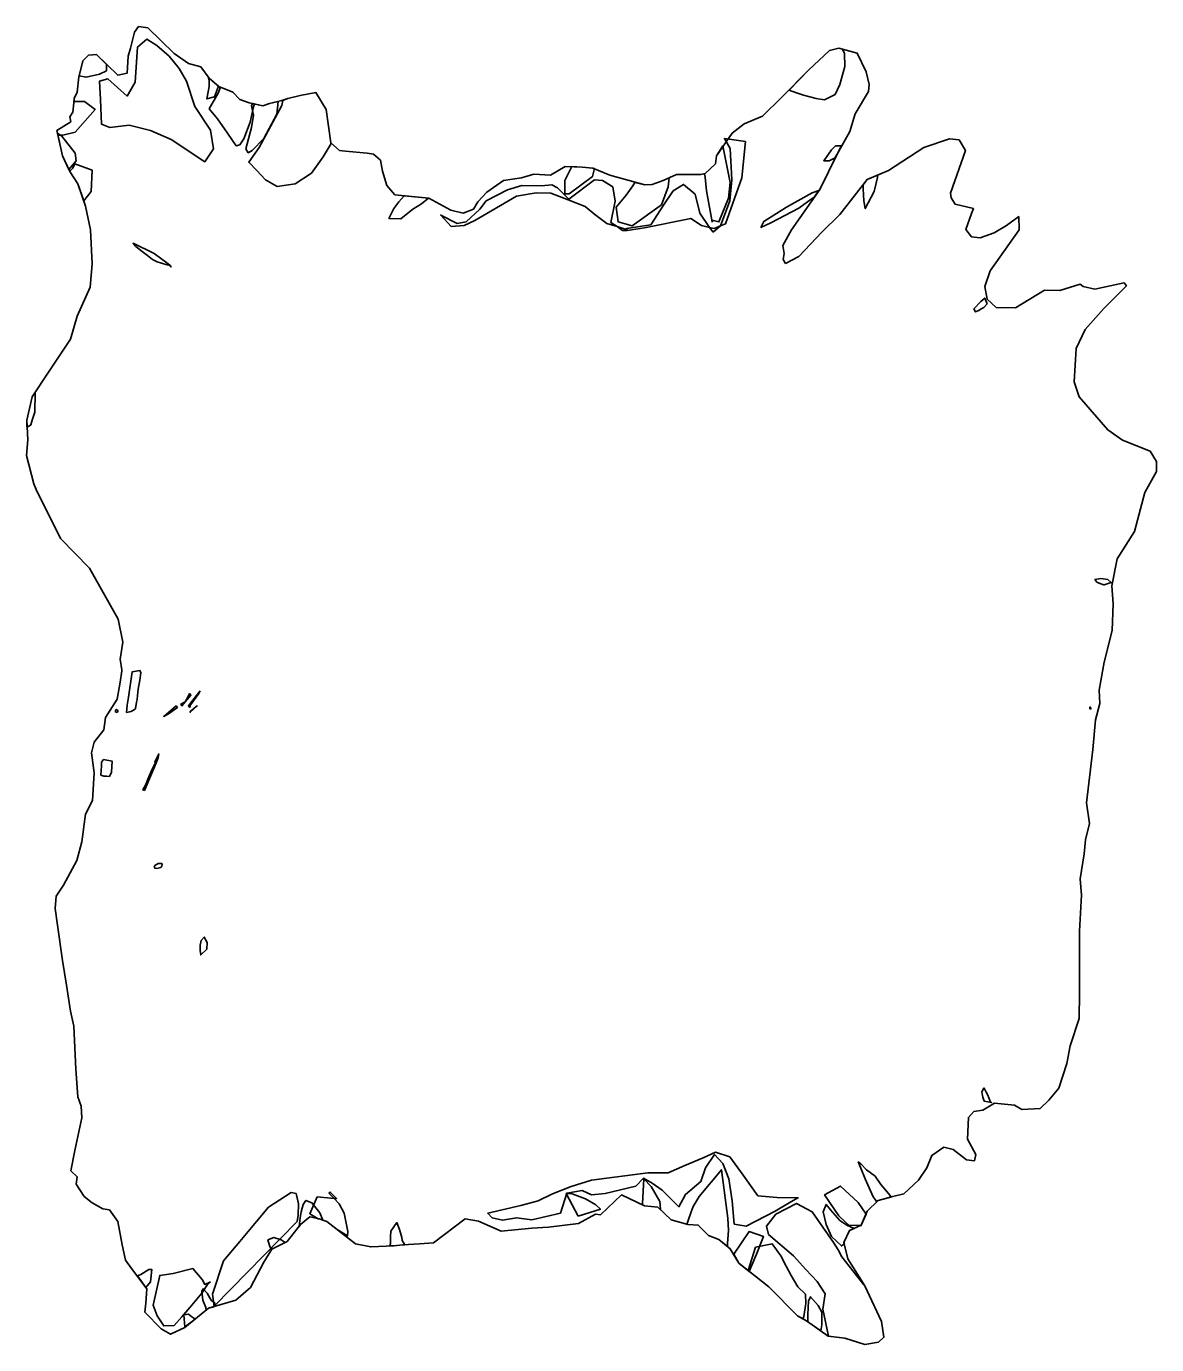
# Model space of a CAD drawing. Extents: x 0 to 2288, y -2669 to 0.
import ezdxf

# ---------------------------------------------------------------- set-up
doc = ezdxf.new("R2010")
doc.units = 0
doc.linetypes.add('Solid', pattern=[0])
for name, color, linetype in [('zone_0_q1', 7, 'Continuous'), ('zone_10_q2', 7, 'Continuous'), ('zone_11_q1', 7, 'Continuous'), ('zone_12_q1', 7, 'Continuous'), ('zone_13_q1', 7, 'Continuous'), ('zone_14_q1', 7, 'Continuous'), ('zone_15_q1', 7, 'Continuous'), ('zone_16_q1', 7, 'Continuous'), ('zone_17_q1', 7, 'Continuous'), ('zone_18_q3', 7, 'Continuous'), ('zone_19_q3', 7, 'Continuous'), ('zone_1_q1', 7, 'Continuous'), ('zone_20_q3', 7, 'Continuous'), ('zone_21_q3', 7, 'Continuous'), ('zone_22_q3', 7, 'Continuous'), ('zone_23_q3', 7, 'Continuous'), ('zone_24_q3', 7, 'Continuous'), ('zone_25_q3', 7, 'Continuous'), ('zone_26_q1', 7, 'Continuous'), ('zone_27_q1', 7, 'Continuous'), ('zone_2_q1', 7, 'Continuous'), ('zone_3_q1', 7, 'Continuous'), ('zone_4_q1', 7, 'Continuous'), ('zone_5_q2', 7, 'Continuous'), ('zone_6_q2', 7, 'Continuous'), ('zone_7_q2', 7, 'Continuous'), ('zone_8_q2', 7, 'Continuous'), ('zone_9_q2', 7, 'Continuous')]:
    doc.layers.add(name, color=color, linetype=linetype)

msp = doc.modelspace()

# ---------------------------------------------------------------- linework, layer by layer
at = {"color": 0, "linetype": 'Solid', "lineweight": 35}
for points in [[(2288, -883), (2288, -901), (2264, -944), (2243, -1023), (2208, -1078), (2197, -1133), (2200, -1169), (2198, -1223), (2182, -1287), (2172, -1344), (2173, -1371), (2164, -1404), (2159, -1464), (2146, -1572), (2152, -1614), (2144, -1647), (2141, -1675), (2133, -1726), (2136, -1759), (2132, -1832), (2132, -1957), (2131, -2009), (2113, -2064), (2106, -2100), (2090, -2150), (2070, -2174), (2052, -2191), (2015, -2193), (2000, -2184), (1960, -2180), (1936, -2194), (1918, -2197), (1907, -2209), (1905, -2253), (1922, -2284), (1919, -2297), (1903, -2295), (1876, -2274), (1857, -2269), (1833, -2286), (1823, -2311), (1806, -2336), (1776, -2364), (1754, -2369), (1724, -2377), (1702, -2399), (1690, -2427), (1666, -2438), (1655, -2462), (1663, -2495), (1697, -2550), (1731, -2622), (1736, -2654), (1725, -2664), (1697, -2669), (1657, -2656), (1623, -2652), (1579, -2621), (1561, -2611), (1503, -2552), (1442, -2504), (1425, -2475), (1402, -2456), (1381, -2448), (1360, -2427), (1339, -2426), (1305, -2416), (1278, -2391), (1251, -2388), (1205, -2366), (1162, -2406), (1152, -2405), (1118, -2424), (1057, -2431), (1023, -2433), (961, -2439), (915, -2419), (888, -2414), (824, -2463), (796, -2465), (762, -2467), (744, -2469), (697, -2471), (666, -2465), (648, -2451), (608, -2420), (593, -2414), (574, -2410), (555, -2426), (528, -2460), (497, -2476), (481, -2502), (454, -2553), (424, -2579), (369, -2595), (321, -2634), (292, -2648), (273, -2637), (240, -2603), (242, -2585), (244, -2556), (213, -2515), (201, -2498), (194, -2467), (185, -2420), (168, -2396), (155, -2394), (133, -2382), (117, -2369), (101, -2344), (103, -2329), (90, -2317), (98, -2276), (112, -2210), (111, -2186), (104, -2167), (100, -2111), (96, -2024), (89, -1994), (81, -1941), (73, -1891), (63, -1820), (58, -1786), (60, -1761), (75, -1739), (102, -1689), (112, -1651), (120, -1595), (134, -1567), (137, -1511), (132, -1471), (137, -1449), (157, -1424), (160, -1399), (184, -1362), (190, -1328), (193, -1305), (193, -1303), (190, -1281), (195, -1247), (186, -1200), (128, -1097), (69, -1037), (20, -938), (15, -926), (0, -869), (3, -837), (1, -797), (12, -750), (46, -698), (89, -633), (103, -587), (129, -528), (133, -481), (130, -412), (120, -364), (104, -319), (88, -294), (73, -262), (62, -211), (90, -193), (88, -183), (94, -174), (96, -155), (97, -146), (103, -133), (106, -102), (114, -70), (126, -58), (142, -57), (185, -99), (204, -95), (206, -60), (211, -44), (219, -12), (227, 0), (246, -3), (299, -55), (328, -75), (353, -82), (370, -105), (391, -123), (393, -123), (418, -133), (432, -148), (451, -155), (479, -161), (492, -156), (517, -150), (529, -146), (554, -140), (586, -134), (607, -168), (616, -236), (634, -251), (646, -253), (690, -257), (703, -259), (717, -271), (721, -293), (730, -322), (746, -341), (815, -348), (859, -372), (884, -378), (905, -370), (914, -355), (932, -336), (966, -312), (1002, -307), (1027, -299), (1061, -301), (1091, -284), (1125, -285), (1147, -287), (1181, -301), (1252, -321), (1267, -320), (1289, -312), (1316, -300), (1365, -300), (1374, -298), (1395, -278), (1397, -262), (1429, -216), (1453, -197), (1490, -182), (1530, -143), (1583, -89), (1626, -49), (1645, -44), (1682, -54), (1700, -92), (1706, -118), (1705, -132), (1678, -177), (1667, -213), (1641, -259), (1606, -330), (1549, -412), (1531, -444), (1534, -460), (1532, -472), (1537, -480), (1564, -466), (1610, -417), (1647, -381), (1702, -310), (1745, -292), (1817, -245), (1869, -228), (1888, -230), (1901, -251), (1871, -338), (1872, -347), (1880, -360), (1917, -369), (1913, -379), (1902, -411), (1913, -426), (1931, -428), (1959, -418), (1984, -403), (2009, -385), (2010, -412), (1951, -495), (1940, -527), (1945, -552), (1963, -569), (2002, -570), (2061, -534), (2092, -535), (2133, -522), (2139, -527), (2163, -532), (2194, -525), (2222, -519), (2227, -525), (2181, -571), (2143, -614), (2125, -652), (2121, -720), (2131, -750), (2189, -817), (2219, -838), (2275, -860), (2288, -881), (2288, -883)], [(1544, -129), (1583, -89), (1626, -49), (1645, -44), (1652, -46), (1656, -55), (1657, -81), (1647, -118), (1637, -138), (1616, -149), (1599, -146), (1573, -139), (1557, -134), (1544, -129)], [(107, -100), (114, -70), (126, -58), (142, -57), (162, -77), (162, -90), (148, -97), (121, -103), (107, -100)], [(369, -104), (370, -105), (389, -121), (385, -132), (381, -143), (365, -147), (370, -122), (370, -110), (369, -104)], [(64, -220), (62, -211), (90, -193), (88, -183), (94, -174), (96, -155), (96, -152), (118, -152), (139, -168), (99, -214), (74, -220), (64, -220)], [(458, -156), (479, -161), (492, -156), (510, -152), (507, -178), (481, -227), (457, -251), (449, -256), (444, -248), (456, -205), (460, -180), (456, -161), (458, -156)], [(86, -290), (73, -262), (63, -216), (72, -222), (99, -257), (101, -272), (86, -290)], [(1373, -299), (1374, -298), (1395, -278), (1397, -262), (1410, -242), (1425, -316), (1421, -348), (1402, -396), (1391, -393), (1388, -396), (1377, -333), (1374, -305), (1373, -299)], [(1104, -284), (1125, -285), (1147, -287), (1150, -288), (1146, -304), (1099, -339), (1090, -339), (1090, -312), (1104, -284)], [(1232, -316), (1252, -321), (1267, -320), (1289, -312), (1301, -307), (1299, -325), (1286, -361), (1226, -404), (1198, -396), (1194, -366), (1214, -342), (1228, -323), (1232, -316)], [(1694, -321), (1702, -310), (1723, -301), (1723, -306), (1716, -334), (1698, -369), (1695, -353), (1694, -329), (1694, -321)], [(765, -343), (814, -348), (800, -359), (782, -370), (758, -390), (734, -389), (744, -369), (754, -355), (765, -343)], [(1945, -562), (1938, -569), (1933, -572), (1928, -575), (1921, -578), (1918, -572), (1932, -557), (1940, -550), (1945, -562)], [(1, -811), (1, -797), (12, -750), (18, -741), (17, -781), (12, -797), (9, -807), (4, -810), (1, -811)], [(2181, -1131), (2182, -1131), (2196, -1126), (2189, -1120), (2175, -1118), (2163, -1120), (2167, -1125), (2175, -1129), (2181, -1131)], [(221, -1382), (219, -1383), (212, -1387), (203, -1389), (204, -1374), (207, -1358), (214, -1307), (218, -1306), (230, -1304), (232, -1309), (230, -1324), (226, -1342), (225, -1355), (224, -1363), (223, -1368), (221, -1381), (221, -1382)], [(183, -1384), (185, -1385), (185, -1386), (185, -1388), (182, -1389), (181, -1388), (180, -1387), (182, -1383), (183, -1384)], [(2154, -1380), (2154, -1379), (2155, -1380), (2155, -1381), (2155, -1382), (2154, -1382), (2153, -1382), (2153, -1381), (2153, -1378), (2154, -1380)], [(156, -1484), (174, -1488), (172, -1510), (168, -1519), (162, -1518), (157, -1518), (151, -1516), (152, -1497), (152, -1490), (156, -1484)], [(1939, -2176), (1936, -2168), (1935, -2161), (1934, -2157), (1938, -2150), (1939, -2150), (1941, -2154), (1943, -2158), (1946, -2164), (1948, -2169), (1951, -2176), (1954, -2179), (1939, -2176)], [(1419, -2470), (1402, -2456), (1381, -2448), (1360, -2427), (1339, -2426), (1337, -2425), (1339, -2420), (1346, -2400), (1350, -2389), (1362, -2369), (1407, -2315), (1420, -2413), (1421, -2438), (1419, -2464), (1419, -2470)], [(1747, -2371), (1724, -2377), (1721, -2379), (1718, -2375), (1714, -2370), (1698, -2333), (1689, -2312), (1684, -2299), (1689, -2303), (1701, -2315), (1718, -2328), (1730, -2345), (1745, -2363), (1750, -2369), (1747, -2371)], [(1284, -2396), (1278, -2391), (1251, -2388), (1247, -2386), (1247, -2383), (1250, -2333), (1265, -2349), (1282, -2379), (1284, -2395), (1284, -2396)], [(1117, -2409), (1105, -2386), (1093, -2363), (1105, -2364), (1132, -2374), (1153, -2386), (1162, -2395), (1117, -2409)], [(600, -2417), (593, -2414), (574, -2410), (555, -2426), (552, -2430), (554, -2412), (556, -2400), (560, -2385), (566, -2377), (578, -2382), (594, -2402), (600, -2417)], [(1676, -2434), (1666, -2438), (1655, -2462), (1656, -2465), (1650, -2469), (1630, -2450), (1619, -2426), (1613, -2400), (1619, -2385), (1628, -2396), (1647, -2418), (1661, -2427), (1676, -2434)], [(766, -2467), (762, -2467), (744, -2469), (736, -2469), (737, -2464), (737, -2451), (738, -2439), (750, -2422), (755, -2436), (760, -2452), (761, -2458), (766, -2467)], [(524, -2462), (497, -2476), (496, -2477), (492, -2468), (489, -2457), (501, -2452), (516, -2457), (524, -2462)], [(1463, -2521), (1442, -2504), (1432, -2486), (1463, -2440), (1492, -2450), (1478, -2486), (1463, -2521)], [(242, -2553), (225, -2530), (232, -2527), (248, -2517), (254, -2517), (251, -2542), (242, -2553)], [(378, -2593), (369, -2595), (364, -2599), (363, -2594), (357, -2579), (355, -2561), (358, -2556), (366, -2565), (374, -2579), (382, -2586), (378, -2593)], [(1608, -2641), (1582, -2623), (1582, -2608), (1583, -2581), (1587, -2572), (1603, -2590), (1610, -2603), (1610, -2629), (1608, -2641)], [(338, -2620), (321, -2633), (319, -2609), (328, -2607), (335, -2613), (341, -2617), (338, -2620)]]:
    msp.add_lwpolyline(points, close=True, dxfattribs=at)
at = {"layer": 'zone_0_q1', "color": 40, "linetype": 'Solid', "lineweight": 35}
msp.add_lwpolyline([(1700, -2405), (1690, -2427), (1690, -2428), (1665, -2427), (1658, -2421), (1645, -2408), (1616, -2366), (1648, -2348), (1684, -2381), (1700, -2405)], close=True, dxfattribs=at)
at = {"layer": 'zone_10_q2', "color": 2, "linetype": 'Solid', "lineweight": 35}
msp.add_lwpolyline([(1563, -2372), (1562, -2372), (1544, -2382), (1516, -2399), (1457, -2429), (1433, -2425), (1429, -2378), (1422, -2333), (1410, -2302), (1393, -2284), (1375, -2311), (1365, -2339), (1334, -2365), (1321, -2390), (1287, -2356), (1267, -2342), (1249, -2332), (1234, -2348), (1172, -2363), (1144, -2366), (1125, -2357), (1094, -2362), (1081, -2403), (1023, -2416), (992, -2412), (964, -2417), (943, -2412), (934, -2403), (1001, -2387), (1036, -2378), (1065, -2364), (1103, -2349), (1144, -2336), (1258, -2321), (1299, -2321), (1333, -2306), (1370, -2291), (1395, -2279), (1424, -2289), (1451, -2326), (1481, -2368), (1519, -2371), (1563, -2372)], close=True, dxfattribs=at)
at = {"layer": 'zone_11_q1', "color": 40, "linetype": 'Solid', "lineweight": 35}
msp.add_lwpolyline([(612, -2362), (615, -2360), (628, -2373), (623, -2373), (612, -2362)], close=True, dxfattribs=at)
at = {"layer": 'zone_12_q1', "color": 40, "linetype": 'Solid', "lineweight": 35}
msp.add_lwpolyline([(629, -2436), (608, -2420), (593, -2414), (591, -2414), (574, -2404), (589, -2370), (623, -2373), (633, -2384), (643, -2403), (647, -2420), (651, -2440), (650, -2449), (629, -2436)], close=True, dxfattribs=at)
at = {"layer": 'zone_13_q1', "color": 40, "linetype": 'Solid', "lineweight": 35}
msp.add_lwpolyline([(380, -2591), (377, -2567), (399, -2499), (432, -2460), (466, -2420), (490, -2391), (536, -2361), (546, -2363), (551, -2384), (550, -2407), (548, -2420), (380, -2591)], close=True, dxfattribs=at)
at = {"layer": 'zone_14_q1', "color": 40, "linetype": 'Solid', "lineweight": 35}
msp.add_lwpolyline([(519, -150), (529, -146), (554, -140), (586, -134), (607, -168), (616, -236), (617, -237), (601, -264), (577, -297), (544, -319), (508, -324), (484, -311), (466, -291), (450, -275), (471, -245), (517, -160), (519, -150)], close=True, dxfattribs=at)
at = {"layer": 'zone_15_q1', "color": 40, "linetype": 'Solid', "lineweight": 35}
msp.add_lwpolyline([(393, -123), (418, -133), (432, -148), (451, -155), (462, -157), (460, -163), (453, -194), (440, -228), (432, -240), (425, -242), (407, -216), (387, -187), (370, -167), (388, -135), (393, -123)], close=True, dxfattribs=at)
at = {"layer": 'zone_16_q1', "color": 40, "linetype": 'Solid', "lineweight": 35}
msp.add_lwpolyline([(116, -353), (104, -319), (88, -294), (88, -293), (94, -287), (98, -278), (133, -291), (131, -334), (116, -353)], close=True, dxfattribs=at)
at = {"layer": 'zone_17_q1', "color": 40, "linetype": 'Solid', "lineweight": 35}
msp.add_lwpolyline([(373, -210), (379, -248), (361, -274), (293, -229), (251, -211), (208, -200), (169, -205), (152, -198), (150, -148), (148, -111), (165, -106), (204, -141), (220, -113), (225, -42), (244, -26), (264, -39), (289, -60), (309, -85), (324, -111), (341, -162), (373, -210)], close=True, dxfattribs=at)
at = {"layer": 'zone_18_q3', "color": 3, "linetype": 'Solid', "lineweight": 35}
msp.add_lwpolyline([(291, -485), (291, -484), (293, -487), (292, -486), (291, -485)], close=True, dxfattribs=at)
at = {"layer": 'zone_19_q3', "color": 3, "linetype": 'Solid', "lineweight": 35}
msp.add_lwpolyline([(291, -484), (282, -482), (265, -477), (255, -472), (245, -464), (232, -454), (221, -445), (216, -439), (259, -460), (287, -481), (291, -484)], close=True, dxfattribs=at)
at = {"layer": 'zone_1_q1', "color": 40, "linetype": 'Solid', "lineweight": 35}
msp.add_lwpolyline([(1695, -2548), (1697, -2550), (1731, -2622), (1736, -2654), (1725, -2664), (1697, -2669), (1657, -2656), (1624, -2652), (1612, -2597), (1617, -2566), (1601, -2541), (1578, -2517), (1553, -2489), (1502, -2446), (1498, -2429), (1517, -2405), (1559, -2383), (1591, -2400), (1634, -2462), (1643, -2477), (1651, -2491), (1695, -2548)], close=True, dxfattribs=at)
at = {"layer": 'zone_20_q3', "color": 3, "linetype": 'Solid', "lineweight": 35}
msp.add_lwpolyline([(331, -1389), (333, -1386), (334, -1385), (344, -1377), (346, -1376), (331, -1389)], close=True, dxfattribs=at)
at = {"layer": 'zone_21_q3', "color": 3, "linetype": 'Solid', "lineweight": 35}
msp.add_lwpolyline([(352, -1345), (349, -1351), (333, -1373), (332, -1373), (331, -1379), (328, -1376), (337, -1364), (352, -1345)], close=True, dxfattribs=at)
at = {"layer": 'zone_22_q3', "color": 3, "linetype": 'Solid', "lineweight": 35}
msp.add_lwpolyline([(312, -1373), (319, -1369), (321, -1368), (324, -1363), (330, -1351), (333, -1354), (315, -1376), (312, -1373)], close=True, dxfattribs=at)
at = {"layer": 'zone_23_q3', "color": 3, "linetype": 'Solid', "lineweight": 35}
msp.add_lwpolyline([(306, -1379), (288, -1392), (278, -1397), (303, -1376), (306, -1379)], close=True, dxfattribs=at)
at = {"layer": 'zone_24_q3', "color": 3, "linetype": 'Solid', "lineweight": 35}
msp.add_lwpolyline([(262, -1489), (260, -1490), (268, -1473), (267, -1481), (263, -1491), (239, -1547), (236, -1546), (242, -1535), (246, -1524), (250, -1515), (254, -1505), (261, -1492), (262, -1489)], close=True, dxfattribs=at)
at = {"layer": 'zone_25_q3', "color": 3, "linetype": 'Solid', "lineweight": 35}
msp.add_lwpolyline([(259, -1700), (260, -1699), (267, -1695), (274, -1695), (275, -1696), (274, -1700), (272, -1703), (264, -1705), (260, -1704), (259, -1700)], close=True, dxfattribs=at)
at = {"layer": 'zone_26_q1', "color": 40, "linetype": 'Solid', "lineweight": 35}
msp.add_lwpolyline([(352, -1871), (352, -1860), (354, -1851), (360, -1844), (366, -1855), (365, -1868), (353, -1880), (352, -1871)], close=True, dxfattribs=at)
at = {"layer": 'zone_27_q1', "color": 40, "linetype": 'Solid', "lineweight": 35}
msp.add_lwpolyline([(373, -2542), (368, -2545), (355, -2565), (335, -2589), (315, -2613), (299, -2630), (278, -2631), (265, -2611), (257, -2589), (270, -2529), (297, -2525), (337, -2515), (356, -2537), (361, -2547), (373, -2542)], close=True, dxfattribs=at)
at = {"layer": 'zone_2_q1', "color": 40, "linetype": 'Solid', "lineweight": 35}
msp.add_lwpolyline([(1572, -2617), (1561, -2611), (1503, -2552), (1461, -2519), (1476, -2472), (1510, -2465), (1527, -2489), (1538, -2510), (1548, -2529), (1562, -2552), (1577, -2567), (1578, -2586), (1574, -2612), (1572, -2617)], close=True, dxfattribs=at)
at = {"layer": 'zone_3_q1', "color": 40, "linetype": 'Solid', "lineweight": 35}
msp.add_lwpolyline([(1604, -332), (1595, -346), (1589, -350), (1564, -368), (1507, -398), (1487, -407), (1493, -395), (1539, -366), (1591, -337), (1604, -332)], close=True, dxfattribs=at)
at = {"layer": 'zone_4_q1', "color": 40, "linetype": 'Solid', "lineweight": 35}
msp.add_lwpolyline([(1650, -242), (1641, -259), (1638, -264), (1637, -266), (1625, -272), (1614, -272), (1630, -250), (1638, -242), (1650, -242)], close=True, dxfattribs=at)
at = {"layer": 'zone_5_q2', "color": 2, "linetype": 'Solid', "lineweight": 35}
msp.add_lwpolyline([(1456, -233), (1448, -307), (1415, -400), (1405, -404), (1424, -353), (1428, -311), (1425, -247), (1413, -227), (1456, -233)], close=True, dxfattribs=at)
at = {"layer": 'zone_6_q2', "color": 2, "linetype": 'Solid', "lineweight": 35}
msp.add_lwpolyline([(1390, -417), (1383, -407), (1392, -409), (1405, -404), (1390, -417)], close=True, dxfattribs=at)
at = {"layer": 'zone_7_q2', "color": 2, "linetype": 'Solid', "lineweight": 35}
msp.add_lwpolyline([(1383, -407), (1367, -403), (1345, -389), (1251, -408), (1216, -413), (1215, -409), (1264, -402), (1290, -362), (1309, -333), (1330, -320), (1354, -340), (1363, -378), (1383, -407)], close=True, dxfattribs=at)
at = {"layer": 'zone_8_q2', "color": 2, "linetype": 'Solid', "lineweight": 35}
msp.add_lwpolyline([(1207, -413), (1196, -405), (1214, -411), (1215, -409), (1216, -413), (1207, -413)], close=True, dxfattribs=at)
at = {"layer": 'zone_9_q2', "color": 2, "linetype": 'Solid', "lineweight": 35}
msp.add_lwpolyline([(1196, -405), (1175, -399), (1151, -381), (1131, -365), (1097, -351), (1062, -338), (1032, -337), (992, -344), (908, -393), (886, -403), (860, -405), (839, -382), (872, -399), (890, -396), (918, -370), (931, -353), (974, -331), (1003, -322), (1043, -323), (1064, -321), (1075, -327), (1098, -350), (1150, -311), (1166, -312), (1187, -325), (1192, -354), (1183, -397), (1196, -405)], close=True, dxfattribs=at)

doc.saveas('drawing.dxf')
